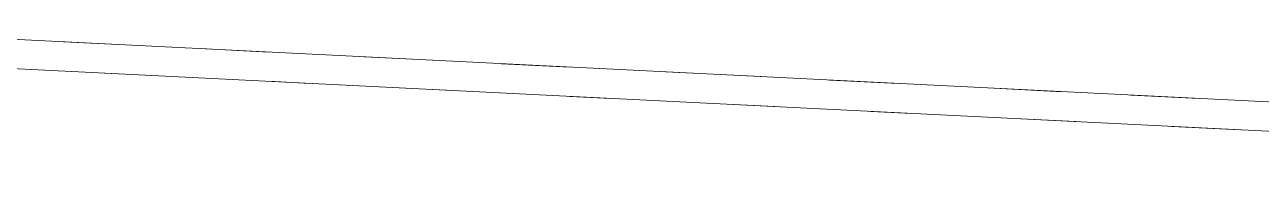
# Model space of a CAD drawing. Header units: metres. Extents: x 10 to 831, y 10 to 584.
# Drawn here: x 327.91 to 345.98, y 271.6 to 274.16 of the extents above; entities that cross this region are included whole.
import ezdxf

# ---------------------------------------------------------------- set-up
doc = ezdxf.new("R2010")
doc.units = ezdxf.units.M
doc.layers.add('VIS', color=8, linetype='Continuous', lineweight=13)

msp = doc.modelspace()

# ---------------------------------------------------------------- linework, layer by layer
at = {"layer": 'VIS'}
for p, q in [((323.4828, 274.156), (366, 272.0301)), ((329.48, 273.856), (328.4804, 273.906)), ((366, 271.6021), (323.2828, 273.738)), ((331.4788, 273.756), (330.4792, 273.806)), ((333.878, 273.636), (332.8784, 273.686)), ((335.8768, 273.536), (334.8772, 273.586)), ((329.08, 273.448), (329.6796, 273.418)), ((338.6756, 273.3964), (337.2764, 273.466)), ((340.6748, 273.2964), (339.6752, 273.3464)), ((331.4788, 273.328), (332.0788, 273.298)), ((333.478, 273.228), (334.0776, 273.198)), ((343.0736, 273.1764), (342.074, 273.2264)), ((335.8768, 273.108), (336.4764, 273.078)), ((337.876, 273.008), (338.8756, 272.9584)), ((345.0728, 273.0764), (344.0732, 273.1264)), ((340.2748, 272.8884), (340.8744, 272.8584)), ((342.274, 272.7884), (343.2736, 272.7384)), ((344.6728, 272.6684), (345.6724, 272.6184))]:
    msp.add_line(p, q, dxfattribs=at)

doc.saveas('drawing.dxf')
